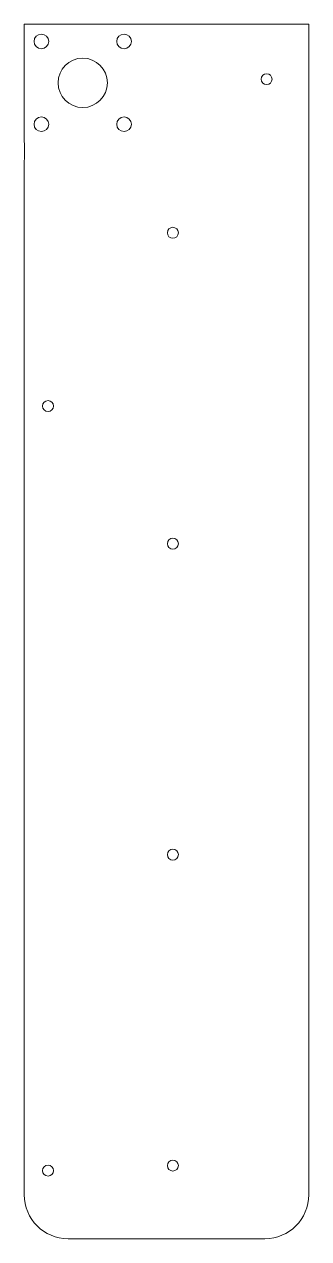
# Model space of a CAD drawing. Header units: millimetres. Extents: x -115 to -37, y -168 to 164.
import ezdxf

# ---------------------------------------------------------------- set-up
doc = ezdxf.new("R2010")
doc.units = ezdxf.units.MM

msp = doc.modelspace()

# ---------------------------------------------------------------- linework, layer by layer
at = {"color": 7, "linetype": 'Continuous', "lineweight": 15}
for p, q in [((-37.17, 164.11), (-115.03, 164.11)), ((-115.03, 164.11), (-115.03, 132.11)), ((-37.17, 164.11), (-37.17, -155.89)), ((-115.03, 126.73), (-115.03, -155.89)), ((-103.03, -167.89), (-49.17, -167.89))]:
    msp.add_line(p, q, dxfattribs=at)
for centre, radius in [((-110.35, 159.42), 2), ((-87.72, 159.42), 2), ((-99.03, 148.11), 6.75), ((-48.7, 149.11), 1.5), ((-110.35, 136.8), 2), ((-87.72, 136.8), 2), ((-74.36, 107.11), 1.5), ((-108.53, 59.74), 1.5), ((-74.36, 22.11), 1.5), ((-74.36, -62.89), 1.5), ((-108.53, -149.26), 1.5), ((-74.36, -147.89), 1.5)]:
    msp.add_circle(centre, radius, dxfattribs=at)
for centre, radius, start, end in [((-162.97, 129.42), 48.02, 356.7872, 3.2128), ((-103.03, -155.89), 12, 180, 270), ((-49.17, -155.89), 12, 270, 0)]:
    msp.add_arc(centre, radius, start, end, dxfattribs=at)

doc.saveas('drawing.dxf')
